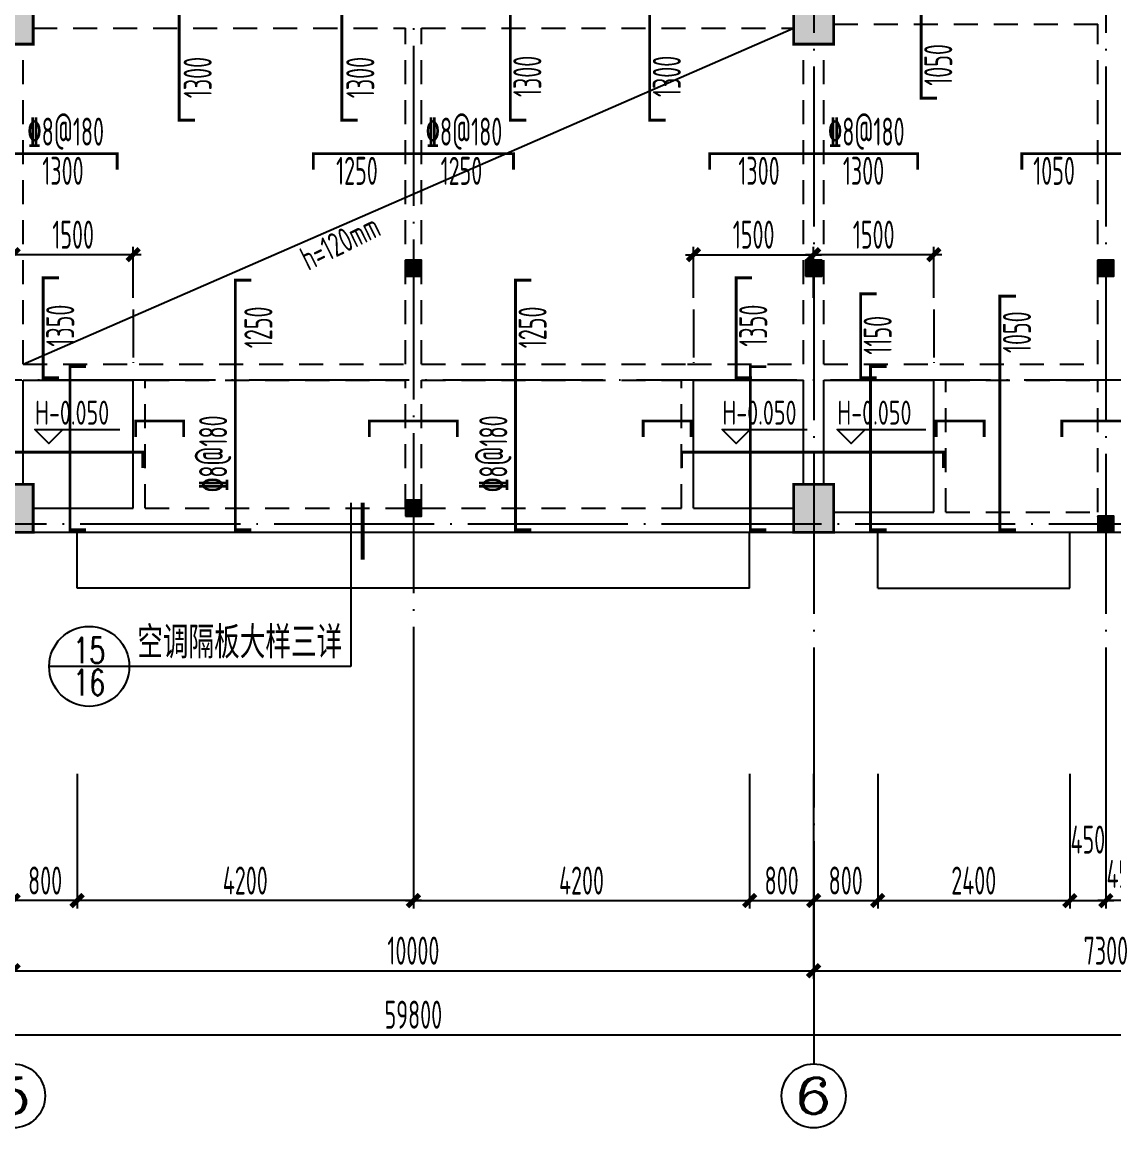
# Model space of a CAD drawing. Extents: x -472319 to -112444, y -516749 to -5704.
# Drawn here: x -277681 to -264044, y -193210 to -179392 of the extents above; entities that cross this region are included whole.
import ezdxf
from ezdxf.enums import TextEntityAlignment as Align

# ---------------------------------------------------------------- set-up
doc = ezdxf.new("R2010")
doc.units = 0
doc.header["$LTSCALE"] = 100
doc.header["$MEASUREMENT"] = 0
for name, pattern in [('3', [5, 3, -2]), ('CENTER', [2, 1.25, -0.25, 0.25, -0.25]), ('DOTE', [2.42, 2, -0.2, 0.02, -0.2])]:
    doc.linetypes.add(name, pattern=pattern)
for name, color, linetype in [('1301', 24, 'Continuous'), ('1305', 1, 'Continuous'), ('1306', 94, 'Continuous'), ('1307', 7, 'Continuous'), ('AXIS', 3, 'Continuous'), ('AXIS_TEXT', 7, 'Continuous'), ('COLUMN', 9, 'Continuous'), ('DIM_IDEN', 3, 'Continuous'), ('DOTE', 1, 'CENTER'), ('PUB_TEXT', 7, 'Continuous'), ('S_BEAM', 4, 'Continuous'), ('S_BEAMDASH', 134, '3'), ('S_CL', 2, 'Continuous'), ('坡道', 7, 'Continuous'), ('板标注', 221, 'Continuous')]:
    doc.layers.add(name, color=color, linetype=linetype)
doc.styles.add('_HZTXT', font='txt.shx', dxfattribs={"width": 0.35, "bigfont": 'hztxt.shx'})
doc.styles.add('_TCH_AXIS', font='COMPLEX', dxfattribs={"bigfont": 'GBCBIG'})
doc.styles.add('COMPLEX', font='COMPLEX')
doc.styles.add('HZ', font='tssdeng.shx', dxfattribs={"width": 0.6, "height": 350, "bigfont": 'a.shx'})
doc.styles.get("Standard").update_dxf_attribs({"font": 'tssdeng.shx', "width": 0.6, "bigfont": 'a.shx'})
doc.styles.add('TSSD_Rein', font='Tssdeng.shx', dxfattribs={"width": 0.7, "bigfont": 'hztxt.shx'})
doc.dimstyles.new('DIMN', dxfattribs={"dimtxt": 350, "dimasz": 150, "dimexe": 100, "dimexo": 100, "dimgap": 75, "dimtad": 1, "dimdec": 0, "dimzin": 0, "dimdsep": 46, "dimtxsty": 'HZ', "dimblk": 'ARCHTICK', "dimcen": 0.09, "dimdle": 100, "dimclrd": 3, "dimclre": 3, "dimclrt": 7, "dimazin": 2, "dimtfac": 1, "dimtdec": 0, "dimtmove": 2, "dimatfit": 3, "dimldrblk": 'ARCHTICK', "dimfxl": 1, "dimtolj": 1, "dimtzin": 0, "dimarcsym": 0})

# ---------------------------------------------------------------- blocks, each defined once
blk = doc.blocks.new('_ArchTick')
at = {"color": 0, "linetype": 'ByBlock', "const_width": 0.4}
blk.add_lwpolyline([(-0.5, -0.5), (0.5, 0.5)], dxfattribs=at)
blk = doc.blocks.new('*D997')
at = {"layer": 'AXIS', "color": 3, "lineweight": -2, "transparency": 16777216}
for p, q in [((-277794, -190097), (-277794, -191345)), ((-267794, -190097), (-267794, -191345)), ((-277894, -191245), (-267694, -191245))]:
    blk.add_line(p, q, dxfattribs=at)
at = {"layer": 'Defpoints', "color": 0, "transparency": 16777216}
for p in [(-277794, -189997), (-267794, -189997), (-267794, -191245)]:
    blk.add_point(p, dxfattribs=at)
at = {"layer": 'AXIS', "color": 3, "lineweight": -2, "transparency": 16777216, "xscale": 150, "yscale": 150, "zscale": 150, "rotation": 180}
blk.add_blockref('_ArchTick', (-277794, -191245), dxfattribs=at)
at = {"layer": 'AXIS', "color": 3, "lineweight": -2, "transparency": 16777216, "xscale": 150, "yscale": 150, "zscale": 150}
blk.add_blockref('_ArchTick', (-267794, -191245), dxfattribs=at)
at = {"layer": 'AXIS', "color": 7, "transparency": 16777216, "insert": (-272794, -190995), "char_height": 350, "attachment_point": 5, "style": 'HZ'}
blk.add_mtext('\\A1;10000', dxfattribs=at)
blk = doc.blocks.new('*D998')
at = {"layer": 'AXIS', "color": 3, "lineweight": -2, "transparency": 16777216}
for p, q in [((-267794, -190097), (-267794, -191345)), ((-260494, -190097), (-260494, -191345)), ((-267894, -191245), (-260394, -191245))]:
    blk.add_line(p, q, dxfattribs=at)
at = {"layer": 'Defpoints', "color": 0, "transparency": 16777216}
for p in [(-267794, -189997), (-260494, -189997), (-260494, -191245)]:
    blk.add_point(p, dxfattribs=at)
at = {"layer": 'AXIS', "color": 3, "lineweight": -2, "transparency": 16777216, "xscale": 150, "yscale": 150, "zscale": 150, "rotation": 180}
blk.add_blockref('_ArchTick', (-267794, -191245), dxfattribs=at)
at = {"layer": 'AXIS', "color": 3, "lineweight": -2, "transparency": 16777216, "xscale": 150, "yscale": 150, "zscale": 150}
blk.add_blockref('_ArchTick', (-260494, -191245), dxfattribs=at)
at = {"layer": 'AXIS', "color": 7, "transparency": 16777216, "insert": (-264144, -190995), "char_height": 350, "attachment_point": 5, "style": 'HZ'}
blk.add_mtext('\\A1;7300', dxfattribs=at)
blk = doc.blocks.new('*D1002')
at = {"layer": 'AXIS', "color": 3, "lineweight": -2, "transparency": 16777216}
for p, q in [((-302694, -190097), (-302694, -192145)), ((-242894, -190097), (-242894, -192145)), ((-302794, -192045), (-242794, -192045))]:
    blk.add_line(p, q, dxfattribs=at)
at = {"layer": 'Defpoints', "color": 0, "transparency": 16777216}
for p in [(-302694, -189997), (-242894, -189997), (-242894, -192045)]:
    blk.add_point(p, dxfattribs=at)
at = {"layer": 'AXIS', "color": 3, "lineweight": -2, "transparency": 16777216, "xscale": 150, "yscale": 150, "zscale": 150, "rotation": 180}
blk.add_blockref('_ArchTick', (-302694, -192045), dxfattribs=at)
at = {"layer": 'AXIS', "color": 3, "lineweight": -2, "transparency": 16777216, "xscale": 150, "yscale": 150, "zscale": 150}
blk.add_blockref('_ArchTick', (-242894, -192045), dxfattribs=at)
at = {"layer": 'AXIS', "color": 7, "transparency": 16777216, "insert": (-272794, -191795), "char_height": 350, "attachment_point": 5, "style": 'HZ'}
blk.add_mtext('\\A1;59800', dxfattribs=at)
blk = doc.blocks.new('_AXISO')
blk.add_circle((0, 0), 0.5)
at = {"layer": 'AXIS_TEXT', "style": 'COMPLEX', "width": 1.041667}
blk.add_attdef('A', text='', height=0.56, dxfattribs=at).set_placement((-0.25, -0.28), (0.25, -0.28), align=Align.FIT)
blk = doc.blocks.new('*D948')
at = {"layer": '1301', "color": 3, "lineweight": -2, "transparency": 16777216}
for p, q in [((-264144, -188787), (-264144, -190469)), ((-263694, -188787), (-263694, -190469)), ((-263594, -190369), (-264244, -190369))]:
    blk.add_line(p, q, dxfattribs=at)
at = {"layer": 'Defpoints', "color": 0, "transparency": 16777216}
for p in [(-264144, -188687), (-263694, -188687), (-264144, -190369)]:
    blk.add_point(p, dxfattribs=at)
at = {"layer": '1301', "color": 3, "lineweight": -2, "transparency": 16777216, "xscale": 150, "yscale": 150, "zscale": 150, "rotation": 180}
blk.add_blockref('_ArchTick', (-264144, -190369), dxfattribs=at)
at = {"layer": '1301', "color": 3, "lineweight": -2, "transparency": 16777216, "xscale": 150, "yscale": 150, "zscale": 150}
blk.add_blockref('_ArchTick', (-263694, -190369), dxfattribs=at)
at = {"layer": '1301', "color": 7, "transparency": 16777216, "insert": (-263919, -190036), "char_height": 350, "attachment_point": 5, "style": 'HZ'}
blk.add_mtext('\\A1;450', dxfattribs=at)
blk = doc.blocks.new('*D949')
at = {"layer": '1301', "color": 3, "lineweight": -2, "transparency": 16777216}
for p, q in [((-267794, -188787), (-267794, -190469)), ((-266994, -188787), (-266994, -190469)), ((-267894, -190369), (-266894, -190369))]:
    blk.add_line(p, q, dxfattribs=at)
at = {"layer": 'Defpoints', "color": 0, "transparency": 16777216}
for p in [(-267794, -188687), (-266994, -188687), (-266994, -190369)]:
    blk.add_point(p, dxfattribs=at)
at = {"layer": '1301', "color": 3, "lineweight": -2, "transparency": 16777216, "xscale": 150, "yscale": 150, "zscale": 150, "rotation": 180}
blk.add_blockref('_ArchTick', (-267794, -190369), dxfattribs=at)
at = {"layer": '1301', "color": 3, "lineweight": -2, "transparency": 16777216, "xscale": 150, "yscale": 150, "zscale": 150}
blk.add_blockref('_ArchTick', (-266994, -190369), dxfattribs=at)
at = {"layer": '1301', "color": 7, "transparency": 16777216, "insert": (-267394, -190119), "char_height": 350, "attachment_point": 5, "style": 'HZ'}
blk.add_mtext('\\A1;800', dxfattribs=at)
blk = doc.blocks.new('*D950')
at = {"layer": '1301', "color": 3, "lineweight": -2, "transparency": 16777216}
for p, q in [((-266994, -188787), (-266994, -190469)), ((-264594, -188787), (-264594, -190469)), ((-267094, -190369), (-264494, -190369))]:
    blk.add_line(p, q, dxfattribs=at)
at = {"layer": 'Defpoints', "color": 0, "transparency": 16777216}
for p in [(-266994, -188687), (-264594, -188687), (-264594, -190369)]:
    blk.add_point(p, dxfattribs=at)
at = {"layer": '1301', "color": 3, "lineweight": -2, "transparency": 16777216, "xscale": 150, "yscale": 150, "zscale": 150, "rotation": 180}
blk.add_blockref('_ArchTick', (-266994, -190369), dxfattribs=at)
at = {"layer": '1301', "color": 3, "lineweight": -2, "transparency": 16777216, "xscale": 150, "yscale": 150, "zscale": 150}
blk.add_blockref('_ArchTick', (-264594, -190369), dxfattribs=at)
at = {"layer": '1301', "color": 7, "transparency": 16777216, "insert": (-265794, -190119), "char_height": 350, "attachment_point": 5, "style": 'HZ'}
blk.add_mtext('\\A1;2400', dxfattribs=at)
blk = doc.blocks.new('*D951')
at = {"layer": '1301', "color": 3, "lineweight": -2, "transparency": 16777216}
for p, q in [((-264594, -188787), (-264594, -190469)), ((-264144, -188787), (-264144, -190469)), ((-264694, -190369), (-264044, -190369))]:
    blk.add_line(p, q, dxfattribs=at)
at = {"layer": 'Defpoints', "color": 0, "transparency": 16777216}
for p in [(-264594, -188687), (-264144, -188687), (-264144, -190369)]:
    blk.add_point(p, dxfattribs=at)
at = {"layer": '1301', "color": 3, "lineweight": -2, "transparency": 16777216, "xscale": 150, "yscale": 150, "zscale": 150, "rotation": 180}
blk.add_blockref('_ArchTick', (-264594, -190369), dxfattribs=at)
at = {"layer": '1301', "color": 3, "lineweight": -2, "transparency": 16777216, "xscale": 150, "yscale": 150, "zscale": 150}
blk.add_blockref('_ArchTick', (-264144, -190369), dxfattribs=at)
at = {"layer": '1301', "color": 7, "transparency": 16777216, "insert": (-264369, -189607), "char_height": 350, "attachment_point": 5, "style": 'HZ'}
blk.add_mtext('\\A1;450', dxfattribs=at)
blk = doc.blocks.new('*D1004')
at = {"layer": '1301', "color": 3, "lineweight": -2, "transparency": 16777216}
for p, q in [((-277794, -188787), (-277794, -190469)), ((-276994, -188787), (-276994, -190469)), ((-276894, -190369), (-277894, -190369))]:
    blk.add_line(p, q, dxfattribs=at)
at = {"layer": 'Defpoints', "color": 0, "transparency": 16777216}
for p in [(-277794, -188687), (-276994, -188687), (-277794, -190369)]:
    blk.add_point(p, dxfattribs=at)
at = {"layer": '1301', "color": 3, "lineweight": -2, "transparency": 16777216, "xscale": 150, "yscale": 150, "zscale": 150, "rotation": 180}
blk.add_blockref('_ArchTick', (-277794, -190369), dxfattribs=at)
at = {"layer": '1301', "color": 3, "lineweight": -2, "transparency": 16777216, "xscale": 150, "yscale": 150, "zscale": 150}
blk.add_blockref('_ArchTick', (-276994, -190369), dxfattribs=at)
at = {"layer": '1301', "color": 7, "transparency": 16777216, "insert": (-277394, -190119), "char_height": 350, "attachment_point": 5, "style": 'HZ'}
blk.add_mtext('\\A1;800', dxfattribs=at)
blk = doc.blocks.new('*D1011')
at = {"layer": '1301', "color": 3, "lineweight": -2, "transparency": 16777216}
for p, q in [((-276994, -188795), (-276994, -190469)), ((-272794, -188795), (-272794, -190469)), ((-272694, -190369), (-277094, -190369))]:
    blk.add_line(p, q, dxfattribs=at)
at = {"layer": 'Defpoints', "color": 0, "transparency": 16777216}
for p in [(-276994, -188695), (-272794, -188695), (-276994, -190369)]:
    blk.add_point(p, dxfattribs=at)
at = {"layer": '1301', "color": 3, "lineweight": -2, "transparency": 16777216, "xscale": 150, "yscale": 150, "zscale": 150, "rotation": 180}
blk.add_blockref('_ArchTick', (-276994, -190369), dxfattribs=at)
at = {"layer": '1301', "color": 3, "lineweight": -2, "transparency": 16777216, "xscale": 150, "yscale": 150, "zscale": 150}
blk.add_blockref('_ArchTick', (-272794, -190369), dxfattribs=at)
at = {"layer": '1301', "color": 7, "transparency": 16777216, "insert": (-274894, -190119), "char_height": 350, "attachment_point": 5, "style": 'HZ'}
blk.add_mtext('\\A1;4200', dxfattribs=at)
blk = doc.blocks.new('*D1012')
at = {"layer": '1301', "color": 3, "lineweight": -2, "transparency": 16777216}
for p, q in [((-268594, -188787), (-268594, -190469)), ((-267794, -188787), (-267794, -190469)), ((-268694, -190369), (-267694, -190369))]:
    blk.add_line(p, q, dxfattribs=at)
at = {"layer": 'Defpoints', "color": 0, "transparency": 16777216}
for p in [(-268594, -188687), (-267794, -188687), (-267794, -190369)]:
    blk.add_point(p, dxfattribs=at)
at = {"layer": '1301', "color": 3, "lineweight": -2, "transparency": 16777216, "xscale": 150, "yscale": 150, "zscale": 150, "rotation": 180}
blk.add_blockref('_ArchTick', (-268594, -190369), dxfattribs=at)
at = {"layer": '1301', "color": 3, "lineweight": -2, "transparency": 16777216, "xscale": 150, "yscale": 150, "zscale": 150}
blk.add_blockref('_ArchTick', (-267794, -190369), dxfattribs=at)
at = {"layer": '1301', "color": 7, "transparency": 16777216, "insert": (-268194, -190119), "char_height": 350, "attachment_point": 5, "style": 'HZ'}
blk.add_mtext('\\A1;800', dxfattribs=at)
blk = doc.blocks.new('*D1013')
at = {"layer": '1301', "color": 3, "lineweight": -2, "transparency": 16777216}
for p, q in [((-272794, -188795), (-272794, -190469)), ((-268594, -188795), (-268594, -190469)), ((-272894, -190369), (-268494, -190369))]:
    blk.add_line(p, q, dxfattribs=at)
at = {"layer": 'Defpoints', "color": 0, "transparency": 16777216}
for p in [(-272794, -188695), (-268594, -188695), (-268594, -190369)]:
    blk.add_point(p, dxfattribs=at)
at = {"layer": '1301', "color": 3, "lineweight": -2, "transparency": 16777216, "xscale": 150, "yscale": 150, "zscale": 150, "rotation": 180}
blk.add_blockref('_ArchTick', (-272794, -190369), dxfattribs=at)
at = {"layer": '1301', "color": 3, "lineweight": -2, "transparency": 16777216, "xscale": 150, "yscale": 150, "zscale": 150}
blk.add_blockref('_ArchTick', (-268594, -190369), dxfattribs=at)
at = {"layer": '1301', "color": 7, "transparency": 16777216, "insert": (-270694, -190119), "char_height": 350, "attachment_point": 5, "style": 'HZ'}
blk.add_mtext('\\A1;4200', dxfattribs=at)
blk = doc.blocks.new('*D1277')
at = {"layer": '1306', "color": 3, "lineweight": -2, "transparency": 16777216}
for p, q in [((-277794, -182836), (-277794, -182198)), ((-276294, -182836), (-276294, -182198)), ((-276194, -182298), (-277894, -182298))]:
    blk.add_line(p, q, dxfattribs=at)
at = {"layer": 'Defpoints', "color": 0, "transparency": 16777216}
for p in [(-277794, -182298), (-277794, -182936), (-276294, -182936)]:
    blk.add_point(p, dxfattribs=at)
at = {"layer": '1306', "color": 3, "lineweight": -2, "transparency": 16777216, "xscale": 150, "yscale": 150, "zscale": 150, "rotation": 180}
blk.add_blockref('_ArchTick', (-277794, -182298), dxfattribs=at)
at = {"layer": '1306', "color": 3, "lineweight": -2, "transparency": 16777216, "xscale": 150, "yscale": 150, "zscale": 150}
blk.add_blockref('_ArchTick', (-276294, -182298), dxfattribs=at)
at = {"layer": '1306', "color": 7, "transparency": 16777216, "insert": (-277044, -182048), "char_height": 350, "attachment_point": 5, "style": 'HZ'}
blk.add_mtext('\\A1;1500', dxfattribs=at)
blk = doc.blocks.new('*D1278')
at = {"layer": '1306', "color": 3, "lineweight": -2, "transparency": 16777216}
for p, q in [((-269294, -182836), (-269294, -182198)), ((-267794, -182836), (-267794, -182198)), ((-269394, -182298), (-267694, -182298))]:
    blk.add_line(p, q, dxfattribs=at)
at = {"layer": 'Defpoints', "color": 0, "transparency": 16777216}
for p in [(-267794, -182298), (-269294, -182936), (-267794, -182936)]:
    blk.add_point(p, dxfattribs=at)
at = {"layer": '1306', "color": 3, "lineweight": -2, "transparency": 16777216, "xscale": 150, "yscale": 150, "zscale": 150, "rotation": 180}
blk.add_blockref('_ArchTick', (-269294, -182298), dxfattribs=at)
at = {"layer": '1306', "color": 3, "lineweight": -2, "transparency": 16777216, "xscale": 150, "yscale": 150, "zscale": 150}
blk.add_blockref('_ArchTick', (-267794, -182298), dxfattribs=at)
at = {"layer": '1306', "color": 7, "transparency": 16777216, "insert": (-268544, -182048), "char_height": 350, "attachment_point": 5, "style": 'HZ'}
blk.add_mtext('\\A1;1500', dxfattribs=at)
blk = doc.blocks.new('*D1279')
at = {"layer": '1306', "color": 3, "lineweight": -2, "transparency": 16777216}
for p, q in [((-267794, -182836), (-267794, -182198)), ((-266294, -182836), (-266294, -182198)), ((-266194, -182298), (-267894, -182298))]:
    blk.add_line(p, q, dxfattribs=at)
at = {"layer": 'Defpoints', "color": 0, "transparency": 16777216}
for p in [(-267794, -182298), (-267794, -182936), (-266294, -182936)]:
    blk.add_point(p, dxfattribs=at)
at = {"layer": '1306', "color": 3, "lineweight": -2, "transparency": 16777216, "xscale": 150, "yscale": 150, "zscale": 150, "rotation": 180}
blk.add_blockref('_ArchTick', (-267794, -182298), dxfattribs=at)
at = {"layer": '1306', "color": 3, "lineweight": -2, "transparency": 16777216, "xscale": 150, "yscale": 150, "zscale": 150}
blk.add_blockref('_ArchTick', (-266294, -182298), dxfattribs=at)
at = {"layer": '1306', "color": 7, "transparency": 16777216, "insert": (-267044, -182048), "char_height": 350, "attachment_point": 5, "style": 'HZ'}
blk.add_mtext('\\A1;1500', dxfattribs=at)

msp = doc.modelspace()

# ---------------------------------------------------------------- hatches: boundary and pattern name
at = {"layer": 'COLUMN'}
h = msp.add_hatch(dxfattribs=at)
h.set_pattern_fill('ANSI31', color=0)
h.set_pattern_definition([(45, (-323931.32863, 3171.1076), (-0.08838834765, 0.08838834765), [])])
h.paths.add_polyline_path([(-272893.829, -182566.892), (-272693.829, -182566.892), (-272693.829, -182366.892), (-272893.829, -182366.892)])
h = msp.add_hatch(dxfattribs=at)
h.set_pattern_fill('ANSI31', color=0)
h.set_pattern_definition([(45, (-318931.33058, 3171.1076), (-0.08838834765, 0.08838834765), [])])
h.paths.add_polyline_path([(-267893.831, -182566.892), (-267693.831, -182566.892), (-267693.831, -182366.892), (-267893.831, -182366.892)])
h = msp.add_hatch(dxfattribs=at)
h.set_pattern_fill('ANSI31', color=0)
h.set_pattern_definition([(45, (-315281.33058, 3171.1076), (-0.08838834765, 0.08838834765), [])])
h.paths.add_polyline_path([(-264243.831, -182566.892), (-264043.831, -182566.892), (-264043.831, -182366.892), (-264243.831, -182366.892)])
h = msp.add_hatch(dxfattribs=at)
h.set_pattern_fill('ANSI31', color=0)
h.set_pattern_definition([(45, (-323931.32863, 171.10955), (-0.08838834765, 0.08838834765), [])])
h.paths.add_polyline_path([(-272893.829, -185566.89), (-272693.829, -185566.89), (-272693.829, -185366.89), (-272893.829, -185366.89)])
h = msp.add_hatch(dxfattribs=at)
h.set_pattern_fill('ANSI31', color=0)
h.set_pattern_definition([(45, (-315281.32863, -28.89142), (-0.08838834765, 0.08838834765), [])])
h.paths.add_polyline_path([(-264243.829, -185766.891), (-264043.829, -185766.891), (-264043.829, -185566.891), (-264243.829, -185566.891)])
at = {"layer": 'S_CL'}
h = msp.add_hatch(dxfattribs=at)
h.set_pattern_fill('ANSI31', color=256)
h.set_pattern_definition([(45, (113576.23945, 355910.10849), (-0.088388347648, 0.088388347648), [])])
h.paths.add_polyline_path([(-242793.829, -171266.89), (-242793.829, -170766.89), (-243293.829, -170766.89), (-243293.829, -171266.89)])
h.paths.add_polyline_path([(-242793.829, -177366.891), (-242793.829, -176866.891), (-243293.829, -176866.891), (-243293.829, -177366.891)])
h.paths.add_polyline_path([(-242793.829, -179666.891), (-242793.829, -179166.891), (-243293.829, -179166.891), (-243293.829, -179666.891)])
h.paths.add_polyline_path([(-242793.829, -185766.891), (-242793.829, -185266.891), (-243293.829, -185266.891), (-243293.829, -185766.891)])
h.paths.add_polyline_path([(-245643.829, -171266.89), (-245643.829, -170766.89), (-246143.829, -170766.89), (-246143.829, -171266.89)])
h.paths.add_polyline_path([(-245643.829, -177366.891), (-245643.829, -176866.891), (-246143.829, -176866.891), (-246143.829, -177366.891)])
h.paths.add_polyline_path([(-245643.829, -179666.891), (-245643.829, -179166.891), (-246143.829, -179166.891), (-246143.829, -179666.891)])
h.paths.add_polyline_path([(-245643.829, -185766.891), (-245643.829, -185266.891), (-246143.829, -185266.891), (-246143.829, -185766.891)])
h.paths.add_polyline_path([(-252943.829, -171266.89), (-252943.829, -170766.89), (-253443.829, -170766.89), (-253443.829, -171266.89)])
h.paths.add_polyline_path([(-252943.829, -177366.891), (-252943.829, -176866.891), (-253443.829, -176866.891), (-253443.829, -177366.891)])
h.paths.add_polyline_path([(-252943.829, -179666.891), (-252943.829, -179166.891), (-253443.829, -179166.891), (-253443.829, -179666.891)])
h.paths.add_polyline_path([(-252943.829, -185766.891), (-252943.829, -185266.891), (-253443.829, -185266.891), (-253443.829, -185766.891)])
h.paths.add_polyline_path([(-260243.829, -171266.89), (-260243.829, -170766.89), (-260743.829, -170766.89), (-260743.829, -171266.89)])
h.paths.add_polyline_path([(-260243.829, -177366.891), (-260243.829, -176866.891), (-260743.829, -176866.891), (-260743.829, -177366.891)])
h.paths.add_polyline_path([(-260243.829, -179666.891), (-260243.829, -179166.891), (-260743.829, -179166.891), (-260743.829, -179666.891)])
h.paths.add_polyline_path([(-260243.829, -185766.891), (-260243.829, -185266.891), (-260743.829, -185266.891), (-260743.829, -185766.891)])
h.paths.add_polyline_path([(-267543.829, -171266.89), (-267543.829, -170766.89), (-268043.829, -170766.89), (-268043.829, -171266.89)])
h.paths.add_polyline_path([(-267543.829, -177366.891), (-267543.829, -176866.891), (-268043.829, -176866.891), (-268043.829, -177366.891)])
h.paths.add_polyline_path([(-267543.829, -179666.891), (-267543.829, -179166.891), (-268043.829, -179166.891), (-268043.829, -179666.891)])
h.paths.add_polyline_path([(-267543.829, -185766.891), (-267543.829, -185166.891), (-268043.829, -185166.891), (-268043.829, -185766.891)])
h.paths.add_polyline_path([(-270543.829, -171266.89), (-270543.829, -170766.89), (-271043.829, -170766.89), (-271043.829, -171266.89)])
h.paths.add_polyline_path([(-270543.829, -177366.891), (-270543.829, -176866.891), (-271043.829, -176866.891), (-271043.829, -177366.891)])
h.paths.add_polyline_path([(-277543.831, -171366.89), (-277543.831, -170766.89), (-278043.831, -170766.89), (-278043.831, -171366.89)])
h.paths.add_polyline_path([(-277543.831, -177366.891), (-277543.831, -176866.891), (-278043.831, -176866.891), (-278043.831, -177366.891)])
h.paths.add_polyline_path([(-277543.831, -179666.891), (-277543.831, -179166.891), (-278043.831, -179166.891), (-278043.831, -179666.891)])
h.paths.add_polyline_path([(-277543.831, -185766.891), (-277543.831, -185166.891), (-278043.831, -185166.891), (-278043.831, -185766.891)])
h.paths.add_polyline_path([(-284843.831, -171266.89), (-284843.831, -170766.89), (-285343.831, -170766.89), (-285343.831, -171266.89)])
h.paths.add_polyline_path([(-284843.831, -177366.891), (-284843.831, -176866.891), (-285343.831, -176866.891), (-285343.831, -177366.891)])
h.paths.add_polyline_path([(-284843.831, -179666.891), (-284843.831, -179166.891), (-285343.831, -179166.891), (-285343.831, -179666.891)])
h.paths.add_polyline_path([(-284843.831, -185766.891), (-284843.831, -185266.891), (-285343.831, -185266.891), (-285343.831, -185766.891)])
h.paths.add_polyline_path([(-292143.831, -171266.89), (-292143.831, -170766.89), (-292643.831, -170766.89), (-292643.831, -171266.89)])
h.paths.add_polyline_path([(-292143.831, -177366.891), (-292143.831, -176866.891), (-292643.831, -176866.891), (-292643.831, -177366.891)])
h.paths.add_polyline_path([(-292143.831, -179666.891), (-292143.831, -179166.891), (-292643.831, -179166.891), (-292643.831, -179666.891)])
h.paths.add_polyline_path([(-292143.831, -185766.891), (-292143.831, -185266.891), (-292643.831, -185266.891), (-292643.831, -185766.891)])
h.paths.add_polyline_path([(-299443.831, -171266.89), (-299443.831, -170766.89), (-299943.831, -170766.89), (-299943.831, -171266.89)])
h.paths.add_polyline_path([(-299443.831, -177366.891), (-299443.831, -176866.891), (-299943.831, -176866.891), (-299943.831, -177366.891)])
h.paths.add_polyline_path([(-299443.831, -179666.891), (-299443.831, -179166.891), (-299943.831, -179166.891), (-299943.831, -179666.891)])
h.paths.add_polyline_path([(-299443.831, -185766.891), (-299443.831, -185266.891), (-299943.831, -185266.891), (-299943.831, -185766.891)])
h.paths.add_polyline_path([(-302293.831, -171266.89), (-302293.831, -170766.89), (-302793.831, -170766.89), (-302793.831, -171266.89)])
h.paths.add_polyline_path([(-302293.831, -177366.891), (-302293.831, -176866.891), (-302793.831, -176866.891), (-302793.831, -177366.891)])
h.paths.add_polyline_path([(-302293.831, -179666.891), (-302293.831, -179166.891), (-302793.831, -179166.891), (-302793.831, -179666.891)])
h.paths.add_polyline_path([(-302293.831, -185766.891), (-302293.831, -185266.891), (-302793.831, -185266.891), (-302793.831, -185766.891)])

# ---------------------------------------------------------------- linework, layer by layer
for p, q in [((-268593.829, -186466.891), (-268593.829, -185766.891)), ((-266993.829, -186466.891), (-266993.829, -185766.891)), ((-268593.829, -186466.891), (-276993.829, -186466.891)), ((-266993.829, -186466.891), (-264593.829, -186466.891))]:
    msp.add_line(p, q)
at = {"layer": '1305', "const_width": 35}
for points in [[(-273488.331, -180616.891), (-273688.331, -180616.891), (-273688.329, -173066.89), (-273488.329, -173066.89)], [(-275519.831, -180616.891), (-275719.831, -180616.891), (-275719.829, -174116.891), (-275519.829, -174116.891)], [(-271383.829, -180616.891), (-271583.829, -180616.891), (-271583.829, -175266.891), (-271383.829, -175266.891)], [(-269641.329, -180616.891), (-269841.329, -180616.891), (-269841.329, -175266.891), (-269641.329, -175266.891)], [(-266251.333, -180341.891), (-266451.333, -180341.891), (-266451.333, -176191.891), (-266251.333, -176191.891)], [(-279093.833, -181236.891), (-279093.833, -181036.891), (-276493.833, -181036.892), (-276493.833, -181236.892)], [(-274043.829, -181236.891), (-274043.829, -181036.891), (-271543.825, -181036.891), (-271543.825, -181236.891)], [(-269093.829, -181236.891), (-269093.829, -181036.891), (-266493.829, -181036.892), (-266493.829, -181236.892)], [(-265193.829, -181236.89), (-265193.829, -181036.89), (-263093.829, -181036.891), (-263093.829, -181236.891)], [(-277218.831, -183836.892), (-277418.831, -183836.892), (-277418.829, -182586.891), (-277218.829, -182586.891)], [(-274818.829, -185736.891), (-275018.829, -185736.891), (-275018.829, -182616.891), (-274818.829, -182616.891)], [(-271318.829, -185736.891), (-271518.829, -185736.891), (-271518.829, -182616.891), (-271318.829, -182616.891)], [(-268562.331, -183836.892), (-268762.331, -183836.892), (-268762.329, -182586.891), (-268562.329, -182586.891)], [(-267007.831, -183836.892), (-267207.831, -183836.892), (-267207.829, -182786.891), (-267007.829, -182786.891)], [(-265267.833, -185736.892), (-265467.833, -185736.892), (-265467.833, -182816.891), (-265267.833, -182816.891)], [(-276883.834, -185736.891), (-277083.834, -185736.891), (-277083.834, -183696.892), (-276883.834, -183696.892)], [(-268383.829, -185736.891), (-268583.829, -185736.891), (-268583.829, -183696.892), (-268383.829, -183696.892)], [(-266883.833, -185736.891), (-267083.833, -185736.891), (-267083.833, -183696.892), (-266883.833, -183696.892)], [(-276263.831, -184576.892), (-276263.831, -184376.892), (-275663.831, -184376.892), (-275663.831, -184576.892)], [(-273343.829, -184576.892), (-273343.829, -184376.892), (-272243.829, -184376.892), (-272243.829, -184576.892)], [(-269923.829, -184576.892), (-269923.829, -184376.892), (-269323.829, -184376.892), (-269323.829, -184576.892)], [(-266263.829, -184576.892), (-266263.829, -184376.892), (-265663.829, -184376.892), (-265663.829, -184576.892)], [(-264693.829, -184576.891), (-264693.829, -184376.891), (-263593.829, -184376.892), (-263593.829, -184576.892)], [(-279443.831, -184965.322), (-279443.831, -184765.322), (-276173.831, -184765.322), (-276173.831, -184965.322)], [(-269443.829, -184965.322), (-269443.829, -184765.322), (-266173.829, -184765.322), (-266173.829, -184965.322)]]:
    msp.add_lwpolyline(points, dxfattribs=at)
at = {"layer": 'AXIS'}
msp.add_line((-267793.829, -189997.282), (-267793.829, -192409.578), dxfattribs=at)
at = {"layer": 'COLUMN', "color": 7}
msp.add_line((-277668.831, -183666.892), (-268043.829, -179466.891), dxfattribs=at)
at = {"layer": 'COLUMN', "color": 0}
for points in [[(-272893.829, -182566.892), (-272693.829, -182566.892), (-272693.829, -182366.892), (-272893.829, -182366.892)], [(-267893.831, -182566.892), (-267693.831, -182566.892), (-267693.831, -182366.892), (-267893.831, -182366.892)], [(-264243.831, -182566.892), (-264043.831, -182566.892), (-264043.831, -182366.892), (-264243.831, -182366.892)], [(-272893.829, -185566.89), (-272693.829, -185566.89), (-272693.829, -185366.89), (-272893.829, -185366.89)], [(-264243.829, -185766.891), (-264043.829, -185766.891), (-264043.829, -185566.891), (-264243.829, -185566.891)]]:
    msp.add_lwpolyline(points, close=True, dxfattribs=at)
at = {"layer": 'DIM_IDEN'}
for p, q in [((-273577, -185397.216), (-273577, -187443.05)), ((-276343.375, -187443.05), (-277343.375, -187443.05)), ((-273577, -187443.05), (-276343.375, -187443.05))]:
    msp.add_line(p, q, dxfattribs=at)
at = {"layer": 'DIM_IDEN', "const_width": 50}
msp.add_lwpolyline([(-273427, -185397.216), (-273427, -186107.387)], dxfattribs=at)
at = {"layer": 'DIM_IDEN'}
msp.add_circle((-276843.375, -187443.05), 500, dxfattribs=at)
at = {"layer": 'DOTE', "linetype": 'DOTE', "ltscale": 10}
for p, q in [((-267793.829, -167847.242), (-267793.829, -189997.282)), ((-264143.829, -167847.242), (-264143.829, -189997.282)), ((-272793.829, -177266.89), (-272793.829, -189997.282)), ((-241385.5, -183867.371), (-299693.829, -183867.371)), ((-241075.018, -185666.89), (-304367.647, -185666.89))]:
    msp.add_line(p, q, dxfattribs=at)
at = {"layer": 'DOTE', "linetype": 'DOTE', "ltscale": 3}
for p, q in [((-276293.831, -182982.696), (-276293.831, -183666.892)), ((-269293.827, -182982.696), (-269293.827, -183666.892)), ((-266293.831, -182982.696), (-266293.831, -183666.892))]:
    msp.add_line(p, q, dxfattribs=at)
at = {"layer": 'S_BEAM'}
for p, q in [((-277668.831, -185166.891), (-277668.831, -183866.892)), ((-277668.831, -183866.892), (-276293.831, -183866.892)), ((-276293.831, -185466.891), (-276293.831, -183866.892)), ((-269293.829, -183866.892), (-267918.829, -183866.892)), ((-269293.829, -185466.891), (-269293.829, -183866.892)), ((-267918.829, -185166.891), (-267918.829, -183866.892)), ((-267668.829, -185166.891), (-267668.829, -183866.892)), ((-267668.829, -183866.892), (-266293.829, -183866.892)), ((-266293.829, -185516.891), (-266293.829, -183866.892)), ((-277543.831, -185466.891), (-276293.831, -185466.891)), ((-269293.829, -185466.891), (-268043.829, -185466.891)), ((-267543.829, -185516.891), (-266293.829, -185516.891)), ((-277543.831, -185766.891), (-276218.831, -185766.891)), ((-276218.831, -185766.891), (-272793.829, -185766.891)), ((-272793.829, -185766.891), (-269368.829, -185766.891)), ((-269368.829, -185766.891), (-268043.829, -185766.891)), ((-267543.829, -185766.891), (-266218.829, -185766.891)), ((-266218.829, -185766.891), (-264143.829, -185766.891)), ((-264143.829, -185766.891), (-262068.829, -185766.891))]:
    msp.add_line(p, q, dxfattribs=at)
at = {"layer": 'S_BEAMDASH'}
for p, q in [((-277543.831, -179466.891), (-272893.829, -179466.891)), ((-272893.829, -183666.892), (-272893.829, -179466.891)), ((-272693.829, -179466.891), (-268043.829, -179466.891)), ((-272693.829, -183666.892), (-272693.829, -179466.891)), ((-267543.829, -179416.891), (-264243.829, -179416.891)), ((-264243.829, -183666.892), (-264243.829, -179416.891)), ((-277668.831, -183666.892), (-277668.831, -179666.891)), ((-267918.829, -183666.892), (-267918.829, -179666.891)), ((-267668.829, -183666.892), (-267668.829, -179666.891)), ((-277668.831, -183666.892), (-276218.831, -183666.892)), ((-276218.831, -183666.892), (-272893.829, -183666.892)), ((-272693.829, -183666.892), (-269368.829, -183666.892)), ((-269368.829, -183666.892), (-267918.829, -183666.892)), ((-267668.829, -183666.892), (-266218.829, -183666.892)), ((-266218.829, -183666.892), (-264243.829, -183666.892)), ((-276143.831, -183866.892), (-272893.829, -183866.892)), ((-276143.831, -185466.891), (-276143.831, -183866.892)), ((-272893.829, -185466.891), (-272893.829, -183866.892)), ((-272693.829, -185466.891), (-272693.829, -183866.892)), ((-272693.829, -183866.892), (-269443.829, -183866.892)), ((-269443.829, -185466.891), (-269443.829, -183866.892)), ((-266143.829, -183866.892), (-264243.829, -183866.892)), ((-266143.829, -185516.891), (-266143.829, -183866.892)), ((-264243.829, -185516.891), (-264243.829, -183866.892)), ((-276143.831, -185466.891), (-272893.829, -185466.891)), ((-272693.829, -185466.891), (-269443.829, -185466.891)), ((-266143.829, -185516.891), (-264243.829, -185516.891))]:
    msp.add_line(p, q, dxfattribs=at)
at = {"layer": 'S_CL', "const_width": 35}
for points in [[(-277543.831, -179666.891), (-277543.831, -179166.891), (-278043.831, -179166.891), (-278043.831, -179666.891)], [(-267543.829, -179666.891), (-267543.829, -179166.891), (-268043.829, -179166.891), (-268043.829, -179666.891)], [(-277543.831, -185766.891), (-277543.831, -185166.891), (-278043.831, -185166.891), (-278043.831, -185766.891)], [(-267543.829, -185766.891), (-267543.829, -185166.891), (-268043.829, -185166.891), (-268043.829, -185766.891)]]:
    msp.add_lwpolyline(points, close=True, dxfattribs=at)
at = {"layer": '坡道'}
for p, q in [((-276993.829, -186466.891), (-276993.829, -185766.891)), ((-264593.829, -186466.891), (-264593.829, -185766.891))]:
    msp.add_line(p, q, dxfattribs=at)
at = {"layer": '板标注'}
for points in [[(-277173.193, -184483.322), (-277348.193, -184658.322), (-277523.193, -184483.322), (-276462.259, -184483.322)], [(-268587.693, -184483.322), (-268762.693, -184658.322), (-268937.693, -184483.322), (-267876.759, -184483.322)], [(-267151.761, -184483.322), (-267326.761, -184658.322), (-267501.761, -184483.322), (-266390.827, -184483.322)]]:
    msp.add_lwpolyline(points, dxfattribs=at)

# ---------------------------------------------------------------- block references
at = {"layer": 'AXIS'}
ref = msp.add_blockref('_AXISO', (-277793.829, -192809.578), dxfattribs=dict(at, xscale=800, yscale=800, zscale=800))
ref.add_attrib('A', '5', dxfattribs={"layer": 'AXIS_TEXT', "height": 452.548, "style": '_TCH_AXIS', "width": 1.5}).set_placement((-278020.103, -193035.852), (-277567.554, -193035.852), align=Align.FIT)
ref = msp.add_blockref('_AXISO', (-267793.829, -192809.578), dxfattribs=dict(at, xscale=800, yscale=800, zscale=800))
ref.add_attrib('A', '6', dxfattribs={"layer": 'AXIS_TEXT', "height": 452.548, "style": '_TCH_AXIS', "width": 1.5}).set_placement((-268020.103, -193035.852), (-267567.554, -193035.852), align=Align.FIT)

# ---------------------------------------------------------------- texts
at = {"layer": '1306', "width": 0.6}
for s, p in [('1050', (-266062.934, -180186.891)), ('1300', (-275313.428, -180342.391)), ('1300', (-273281.928, -180342.391)), ('1300', (-271195.43, -180327.891)), ('1300', (-269452.93, -180327.891)), ('1350', (-277030.43, -183446.893)), ('1350', (-268373.93, -183446.893)), ('1250', (-274555.43, -183466.392)), ('1250', (-271130.43, -183466.392)), ('1150', (-266819.43, -183546.893)), ('1050', (-265079.434, -183526.892))]:
    msp.add_text(s, height=350, rotation=90, dxfattribs=at).set_placement(p)
for s, p in [('1300', (-277428.833, -181425.292)), ('1250', (-273759.327, -181425.292)), ('1250', (-272453.827, -181425.292)), ('1300', (-268734.329, -181425.292)), ('1300', (-267428.829, -181425.292)), ('1050', (-265051.329, -181425.292))]:
    msp.add_text(s, height=350, dxfattribs=at).set_placement(p)
at = {"layer": '1307', "width": 0.6}
for p in [(-277616.333, -180935.292), (-272641.329, -180935.292), (-267616.329, -180935.293)]:
    msp.add_text('\x848@180', height=350, dxfattribs=at).set_placement(p)
for p in [(-275120.428, -185264.391), (-271620.43, -185264.391)]:
    msp.add_text('\x848@180', height=350, rotation=90, dxfattribs=at).set_placement(p)
at = {"layer": 'PUB_TEXT', "style": '_HZTXT', "width": 0.8}
msp.add_text('空调隔板大样三详', height=400, dxfattribs=at).set_placement((-276243.375, -187343.05))
at = {"layer": 'PUB_TEXT', "style": '_HZTXT'}
for s, width, p, p2 in [('15', 0.875, (-277044.621, -187402.801), (-276642.129, -187402.801)), ('16', 0.905172, (-277044.621, -187805.293), (-276642.129, -187805.293))]:
    msp.add_text(s, height=321.9938, dxfattribs=dict(at, width=width)).set_placement(p, p2, align=Align.FIT)
at = {"layer": '板标注', "style": 'TSSD_Rein', "width": 0.7}
msp.add_text('h=120mm', height=300, rotation=26.2237207, dxfattribs=at).set_placement((-274107.554, -182504.676))
for p in [(-277519.611, -184422.411), (-268934.111, -184422.411), (-267498.179, -184422.411)]:
    msp.add_text('H-0.050', height=300, dxfattribs=at).set_placement(p)

# ---------------------------------------------------------------- dimensions: what is measured, and where the dimension line sits
at = {"layer": '1301', "color": 7}
for base, p1, p2, picture, middle in [((-277793.829, -190368.781), (-276993.829, -188686.539), (-277793.829, -188686.539), '*D1004', (-277393.829, -190118.781)), ((-276993.829, -190368.781), (-272793.829, -188694.5), (-276993.829, -188694.5), '*D1011', (-274893.829, -190118.781))]:
    dim = msp.add_linear_dim(base=base, p1=p1, p2=p2, dimstyle='DIMN', override={"dimfxl": 100}, dxfattribs=at)
    dim.commit()
    dim.dimension.update_dxf_attribs({"geometry": picture, "text_midpoint": middle})
for base, p1, p2, picture, middle in [((-268593.829, -190368.781), (-272793.829, -188694.5), (-268593.829, -188694.5), '*D1013', (-270693.829, -190118.781)), ((-267793.829, -190368.781), (-268593.829, -188686.539), (-267793.829, -188686.539), '*D1012', (-268193.829, -190118.781)), ((-266993.829, -190368.781), (-267793.829, -188686.539), (-266993.829, -188686.539), '*D949', (-267393.829, -190118.781)), ((-264593.829, -190368.781), (-266993.829, -188686.539), (-264593.829, -188686.539), '*D950', (-265793.829, -190118.781))]:
    dim = msp.add_linear_dim(base=base, p1=p1, p2=p2, angle=180, dimstyle='DIMN', override={"dimfxl": 100}, dxfattribs=at)
    dim.commit()
    dim.dimension.update_dxf_attribs({"geometry": picture, "text_midpoint": middle})
dim = msp.add_linear_dim(base=(-264143.829, -190368.781), p1=(-264593.829, -188686.539), p2=(-264143.829, -188686.539), angle=180, dimstyle='DIMN', override={"dimfxl": 100}, dxfattribs=at)
dim.commit()
dim.dimension.update_dxf_attribs({"geometry": '*D951', "text_midpoint": (-264368.829, -189607), "dimtype": 160})
dim = msp.add_linear_dim(base=(-264143.829, -190368.781), p1=(-263693.829, -188686.539), p2=(-264143.829, -188686.539), dimstyle='DIMN', override={"dimfxl": 100}, dxfattribs=at)
dim.commit()
dim.dimension.update_dxf_attribs({"geometry": '*D948', "text_midpoint": (-263918.829, -190035.5), "dimtype": 160})
at = {"layer": '1306', "color": 7}
for base, p1, p2, picture, middle in [((-277793.829, -182298.5), (-276293.831, -182936.391), (-277793.829, -182936.391), '*D1277', (-277043.83, -182048.5)), ((-267793.829, -182298.5), (-266293.831, -182936.391), (-267793.829, -182936.391), '*D1279', (-267043.83, -182048.5))]:
    dim = msp.add_linear_dim(base=base, p1=p1, p2=p2, dimstyle='DIMN', override={"dimfxl": 100}, dxfattribs=at)
    dim.commit()
    dim.dimension.update_dxf_attribs({"geometry": picture, "text_midpoint": middle})
dim = msp.add_linear_dim(base=(-267793.829, -182298.5), p1=(-269293.827, -182936.391), p2=(-267793.829, -182936.391), angle=180, dimstyle='DIMN', override={"dimfxl": 100}, dxfattribs=at)
dim.commit()
dim.dimension.update_dxf_attribs({"geometry": '*D1278', "text_midpoint": (-268543.828, -182048.5)})
at = {"layer": 'AXIS'}
for p1, p2, distance, picture, middle in [((-302693.829, -189997.282), (-242893.829, -189997.282), -2048, '*D1002', (-272793.829, -191795.282)), ((-277793.829, -189997.282), (-267793.829, -189997.282), -1248, '*D997', (-272793.829, -190995.282)), ((-267793.829, -189997.282), (-260493.829, -189997.282), -1248, '*D998', (-264143.829, -190995.282))]:
    dim = msp.add_aligned_dim(p1=p1, p2=p2, distance=distance, dimstyle='DIMN', dxfattribs=at)
    dim.commit()
    dim.dimension.update_dxf_attribs({"geometry": picture, "text_midpoint": middle})

doc.saveas('drawing.dxf')
